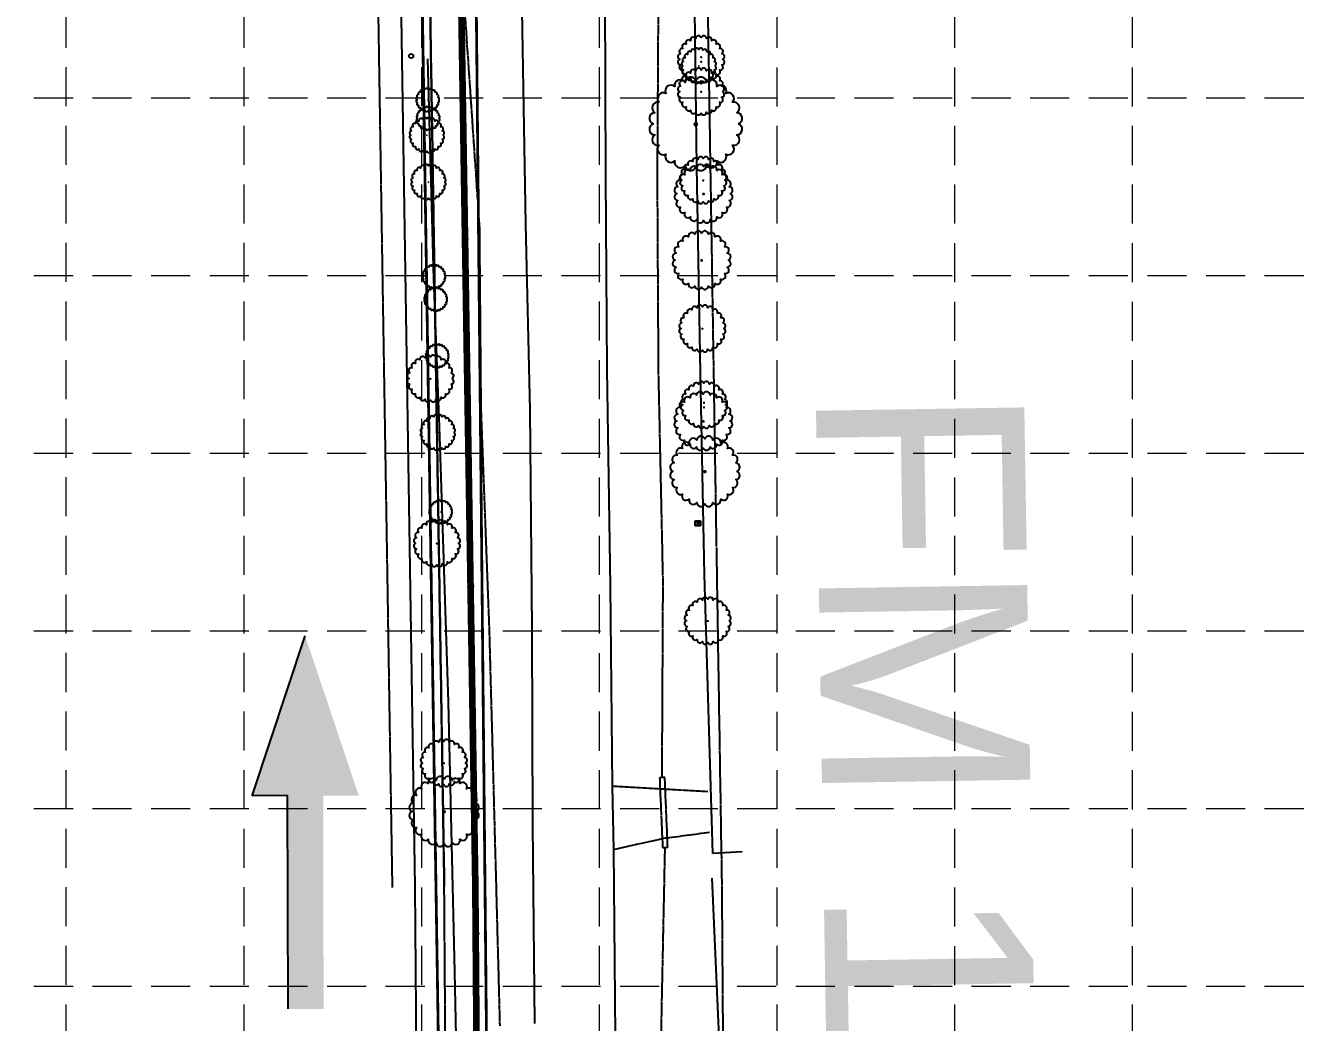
# Model space of a CAD drawing. Header units: inches. Extents: x 2600819 to 2602871, y 7032016 to 7035296.
# Drawn here: x 2601730.6 to 2602100, y 7033799.1 to 7034086.2 of the extents above; entities that cross this region are included whole.
import ezdxf

# ---------------------------------------------------------------- set-up
doc = ezdxf.new("R2010")
doc.units = ezdxf.units.IN
doc.header["$MEASUREMENT"] = 0
for name, pattern in [('CREEK', [1.2, 1, -0.05, 0, -0.05, 0, -0.05, 0, -0.05]), ('DASHED', [0.8, 0.75, -0.05]), ('HIDDEN', [0.375, 0.25, -0.125]), ('PHANTOM', [2.1, 1.75, -0.05, 0.1, -0.05, 0.1, -0.05])]:
    doc.linetypes.add(name, pattern=pattern)
for name, color, linetype in [('ARROWS', 252, 'Continuous'), ('CREEK', 170, 'CREEK'), ('EASPH-PVMT', 7, 'Continuous'), ('EESMT', 7, 'DASHED'), ('EPVMT', 8, 'DASHED'), ('ESS', 7, 'DASHED'), ('ETEL', 33, 'DASHED'), ('EWAT', 150, 'DASHED'), ('FENCE', 242, 'DASHED'), ('FTB', 202, 'DASHED'), ('GRID', 254, 'HIDDEN'), ('LIMITS OF DISTURBANCE', 1, 'HIDDEN'), ('PWAT', 4, 'Continuous'), ('ROW', 252, 'PHANTOM'), ('SILT FENCE', 200, 'Continuous'), ('TREE', 250, 'Continuous'), ('TREET', 250, 'Continuous'), ('TREETXT', 7, 'Continuous')]:
    doc.layers.add(name, color=color, linetype=linetype)
doc.styles.get("Standard").update_dxf_attribs({"font": 'ARIAL.TTF'})
doc.styles.add('UTIL', font='romans.shx', dxfattribs={"width": 0.9})
doc.linetypes.add('8IN-W', pattern='A,0.8,-0.05,0.8,-0.05,0.8,-0.125,["8%%34 W",UTIL,S=0.08,R=0,X=-0.1,Y=-0.04],-0.22', length=2.845)
doc.linetypes.add('ASPH-E', pattern='A,0.45,-0.05,0.9,[138,ltypeshp.shx,S=0.013,R=0,X=0,Y=0],0.45', length=1.85)
doc.linetypes.add('ASPH-E2', pattern='A,0.45,-0.05,0.9,[138,ltypeshp.shx,S=-0.013,R=0,X=0,Y=0],0.45', length=1.85)
doc.linetypes.add('BARBWIRE_1', pattern='A,1,-0.1,["X",Standard,S=0.075,R=0,X=-0.025,Y=-0.0375],-0.1', length=1.2)
doc.linetypes.add('SLOPE', pattern='A,0.65,-0.05,0.65,[139,ltypeshp.shx,S=0.025,R=0,X=0,Y=0],0.025', length=1.375)

# ---------------------------------------------------------------- blocks, each defined once
blk = doc.blocks.new('treet')
at = {"layer": 'TREET', "const_width": 0.5}
blk.add_lwpolyline([(-0.25, 0, 1), (0.25, 0, 1)], format="xyb", close=True, dxfattribs=at)
blk = doc.blocks.new('A$C33723172')
at = {"layer": 'ARROWS', "color": 7}
for p, q in [((11.144, 24.495), (5.455, 10.227)), ((5.455, 10.227), (7.833, 9.279)), ((7.833, 9.279), (0, 0))]:
    blk.add_line(p, q, dxfattribs=at)
for points in [[(11.144, 24.495), (8.766, 25.443), (5.455, 10.227), (3.077, 11.175)], [(0.699, 12.123), (7.833, 9.279), (0, 0), (7.833, 9.279)]]:
    blk.add_solid(points, dxfattribs=at)

msp = doc.modelspace()

# ---------------------------------------------------------------- linework, layer by layer
at = {"color": 4}
for p, q in [((2601858.17, 7034024.61), (2601856.17, 7034024.57)), ((2601859.78, 7033924.62), (2601857.78, 7033924.59)), ((2601861.26, 7033824.62), (2601859.26, 7033824.61))]:
    msp.add_line(p, q, dxfattribs=at)
at = {"layer": 'CREEK'}
for p, q in [((2601912.56, 7034042.9), (2601912.88, 7034096.63)), ((2601857.01, 7034090.62), (2601861.26, 7034028.3)), ((2601912.87, 7033986.8), (2601912.56, 7034042.9)), ((2601861.26, 7034028.3), (2601861.69, 7033976)), ((2601914.18, 7033926.19), (2601912.87, 7033986.8)), ((2601861.69, 7033976), (2601864.1, 7033911.71)), ((2601913.89, 7033870.2), (2601914.18, 7033926.19)), ((2601864.1, 7033911.71), (2601865.58, 7033856.86)), ((2601913.91, 7033869.6), (2601913.89, 7033870.2)), ((2601865.58, 7033856.86), (2601867.14, 7033797.94)), ((2601913.64, 7033795.24), (2601914.75, 7033849.06)), ((2601914.75, 7033849.06), (2601914.74, 7033849.47))]:
    msp.add_line(p, q, dxfattribs=at)
at = {"layer": 'EASPH-PVMT', "linetype": 'ASPH-E'}
for p, q in [((2601897.72, 7034042.88), (2601897.52, 7034097.53)), ((2601898.09, 7033987.15), (2601897.72, 7034042.88)), ((2601899.04, 7033924.79), (2601898.09, 7033987.15)), ((2601899.64, 7033867.08), (2601899.04, 7033924.79)), ((2601899.99, 7033848.91), (2601899.64, 7033867.08)), ((2601900.5, 7033795.19), (2601899.99, 7033848.91))]:
    msp.add_line(p, q, dxfattribs=at)
at = {"layer": 'EASPH-PVMT', "linetype": 'ASPH-E2'}
for p, q in [((2601874.69, 7034029.05), (2601873.59, 7034090.55)), ((2601875.89, 7033975.45), (2601874.69, 7034029.05)), ((2601876.5, 7033912.45), (2601875.89, 7033975.45)), ((2601876.63, 7033855.9), (2601876.5, 7033912.45)), ((2601877.27, 7033798.74), (2601876.63, 7033855.9))]:
    msp.add_line(p, q, dxfattribs=at)
at = {"layer": 'EESMT'}
msp.add_line((2601823.13, 7034649.78), (2601836.16, 7033837.98), dxfattribs=at)
msp.add_line((2601823.13, 7034649.78), (2601836.16, 7033837.98), dxfattribs=at)
at = {"layer": 'EPVMT', "color": 7}
for p, q in [((2601927.06, 7033865.5), (2601899.64, 7033867.08)), ((2601914.26, 7033852.11), (2601927.51, 7033853.87)), ((2601899.99, 7033848.91), (2601914.26, 7033852.11))]:
    msp.add_line(p, q, dxfattribs=at)
at = {"layer": 'ESS', "color": 5}
for p, q in [((2601914.66, 7033869.64), (2601913.16, 7033869.57)), ((2601913.16, 7033869.57), (2601914.02, 7033849.44)), ((2601913.16, 7033869.57), (2601913.16, 7033869.57)), ((2601915.52, 7033849.51), (2601914.66, 7033869.64)), ((2601914.02, 7033849.44), (2601915.52, 7033849.51))]:
    msp.add_line(p, q, dxfattribs=at)
at = {"layer": 'ETEL', "color": 252}
for p, q in [((2601923.42, 7033943.61, 540.84), (2601924.92, 7033942.11, 540.84)), ((2601924.92, 7033943.61, 540.84), (2601923.42, 7033942.11, 540.84))]:
    msp.add_line(p, q, dxfattribs=at)
at = {"layer": 'ETEL', "color": 252, "elevation": 540.84}
msp.add_lwpolyline([(2601923.42, 7033943.61), (2601924.92, 7033943.61), (2601924.92, 7033942.11), (2601923.42, 7033942.11)], close=True, dxfattribs=at)
at = {"layer": 'ETEL', "color": 252}
msp.add_point((2601924.17, 7033942.86), dxfattribs=at)
at = {"layer": 'EWAT', "color": 145, "linetype": '8IN-W'}
for p, q in [((2601842.82, 7033838.12), (2601829.79, 7034649.88)), ((2601849.2, 7032947.38), (2601842.82, 7033838.12))]:
    msp.add_line(p, q, dxfattribs=at)
at = {"layer": 'EWAT', "color": 145}
msp.add_circle((2601841.62, 7034077.47, 536.77), 0.625, dxfattribs=at)
at = {"layer": 'FENCE', "color": 252, "linetype": 'BARBWIRE_1'}
for p, q in [((2601923.85, 7034045.62), (2601923.29, 7034090.65)), ((2601846.34, 7034076.7), (2601848.01, 7034013.16)), ((2601924.91, 7033986.16), (2601923.85, 7034045.62)), ((2601848.01, 7034013.16), (2601849.71, 7033970.77)), ((2601926.06, 7033928.03), (2601924.91, 7033986.16)), ((2601849.71, 7033970.77), (2601852.29, 7033891.32)), ((2601928.54, 7033847.71), (2601926.06, 7033928.03)), ((2601852.29, 7033891.32), (2601854.1, 7033813.6)), ((2601936.92, 7033848.25), (2601928.54, 7033847.71)), ((2601854.1, 7033813.6), (2601855.26, 7033757.49))]:
    msp.add_line(p, q, dxfattribs=at)
at = {"layer": 'FTB', "color": 252, "linetype": 'SLOPE'}
msp.add_line((2601930.34, 7033794.79), (2601928.31, 7033840.6), dxfattribs=at)
at = {"layer": 'GRID', "color": 252, "linetype": 'HIDDEN', "lineweight": 0, "ltscale": 45}
for p, q in [((2601742.32, 7032274.25), (2601742.32, 7035242.37)), ((2601793.49, 7032274.24), (2601793.49, 7035242.37)), ((2601844.66, 7032274.23), (2601844.66, 7035242.37)), ((2601895.84, 7032274.22), (2601895.84, 7035242.37)), ((2601947.01, 7032274.21), (2601947.01, 7035242.37)), ((2601998.18, 7032274.2), (2601998.18, 7035242.37)), ((2602049.35, 7032274.2), (2602049.35, 7035242.37)), ((2600872.39, 7034065.4), (2602816.94, 7034065.4)), ((2600872.39, 7034014.23), (2602816.94, 7034014.23)), ((2600872.39, 7033963.06), (2602816.94, 7033963.06)), ((2600872.39, 7033911.89), (2602816.94, 7033911.89)), ((2600872.39, 7033860.71), (2602816.94, 7033860.71)), ((2600872.39, 7033809.54), (2602816.94, 7033809.54))]:
    msp.add_line(p, q, dxfattribs=at)
at = {"layer": 'LIMITS OF DISTURBANCE', "ltscale": 30, "const_width": 0.8}
msp.add_lwpolyline([(2602098.87, 7035178.16), (2602085.87, 7035188.41), (2601954.01, 7035017.31, 0.117166), (2601835.45, 7034698.63), (2601864.72, 7032807.92, -0.205334), (2601732.08, 7032479.82), (2601736.56, 7032472.86), (2601761.9, 7032500.44, 0.078199), (2601787.5, 7032530.25), (2601853.11, 7032486.78), (2601920.2, 7032504.17), (2601917.62, 7032515.06), (2601850.32, 7032500), (2601792.72, 7032537.21), (2601794.71, 7032541.43, 0.131813), (2601873.12, 7032762.58), (2601872.61, 7032854.08), (2601854.56, 7034681.43, -0.16685), (2602023.18, 7035085.91)], format="xyb", close=True, dxfattribs=at)
at = {"layer": 'PWAT', "color": 4, "lineweight": 200}
for p, q in [((2601860.16, 7033838.33), (2601847.13, 7034650.16)), ((2601866.54, 7032947.52), (2601860.16, 7033838.33))]:
    msp.add_line(p, q, dxfattribs=at)
at = {"layer": 'ROW'}
for p, q in [((2601931.15, 7033839.5), (2601918.12, 7034651.3)), ((2601931.15, 7033839.5), (2601918.12, 7034651.3)), ((2601851.16, 7033838.22), (2601838.13, 7034650.02)), ((2601838.13, 7034650.02), (2601851.16, 7033838.22)), ((2601857.54, 7032947.45), (2601851.16, 7033838.22)), ((2601937.54, 7032948.08), (2601931.15, 7033839.5))]:
    msp.add_line(p, q, dxfattribs=at)
at = {"layer": 'TREE'}
for points, elevation in [([(2601931.26, 7034076.54, 0.836526), (2601931.05, 7034078.14, 0.836526), (2601930.43, 7034079.63, 0.836526), (2601929.45, 7034080.91, 0.836526), (2601928.17, 7034081.89, 0.836526), (2601926.68, 7034082.51, 0.832239), (2601925.14, 7034082.76, 0.832239), (2601923.59, 7034082.51, 0.836526), (2601922.1, 7034081.89, 0.836526), (2601920.82, 7034080.91, 0.836526), (2601919.84, 7034079.63, 0.836526), (2601919.22, 7034078.14, 0.836526), (2601919.01, 7034076.54, 0.836526), (2601919.22, 7034074.94, 0.836526), (2601919.84, 7034073.45, 0.836526), (2601920.82, 7034072.17, 0.836526), (2601922.1, 7034071.19, 0.836526), (2601923.59, 7034070.57, 0.832239), (2601925.14, 7034070.32, 0.832239), (2601926.68, 7034070.57, 0.836526), (2601928.17, 7034071.19, 0.836526), (2601929.45, 7034072.17, 0.836526), (2601930.43, 7034073.45, 0.836526), (2601931.05, 7034074.94, 0.836526)], 536.38), ([(2601929.07, 7034074.65, 0.836526), (2601928.91, 7034075.85, 0.836526), (2601928.45, 7034076.97, 0.836526), (2601927.71, 7034077.93, 0.836526), (2601926.75, 7034078.67, 0.836526), (2601925.63, 7034079.13, 0.832239), (2601924.47, 7034079.32, 0.832239), (2601923.32, 7034079.13, 0.836526), (2601922.2, 7034078.67, 0.836526), (2601921.24, 7034077.93, 0.836526), (2601920.5, 7034076.97, 0.836526), (2601920.04, 7034075.85, 0.836526), (2601919.88, 7034074.65, 0.836526), (2601920.04, 7034073.45, 0.836526), (2601920.5, 7034072.34, 0.836526), (2601921.24, 7034071.38, 0.836526), (2601922.2, 7034070.64, 0.836526), (2601923.32, 7034070.18, 0.832239), (2601924.47, 7034069.99, 0.832239), (2601925.63, 7034070.18, 0.836526), (2601926.75, 7034070.64, 0.836526), (2601927.71, 7034071.38, 0.836526), (2601928.45, 7034072.34, 0.836526), (2601928.91, 7034073.45, 0.836526)], 536.45), ([(2601935.84, 7034057.95, 0.836526), (2601935.42, 7034061.15, 0.836526), (2601934.18, 7034064.13, 0.836526), (2601932.22, 7034066.69, 0.836526), (2601929.66, 7034068.65, 0.836526), (2601926.68, 7034069.88, 0.832239), (2601923.59, 7034070.38, 0.832239), (2601920.5, 7034069.88, 0.836526), (2601917.52, 7034068.65, 0.836526), (2601914.96, 7034066.69, 0.836526), (2601912.99, 7034064.13, 0.836526), (2601911.76, 7034061.15, 0.836526), (2601911.34, 7034057.95, 0.836526), (2601911.76, 7034054.75, 0.836526), (2601912.99, 7034051.77, 0.836526), (2601914.96, 7034049.21, 0.836526), (2601917.52, 7034047.25, 0.836526), (2601920.5, 7034046.01, 0.832239), (2601923.59, 7034045.51, 0.832239), (2601926.68, 7034046.01, 0.836526), (2601929.66, 7034047.25, 0.836526), (2601932.22, 7034049.21, 0.836526), (2601934.18, 7034051.77, 0.836526), (2601935.42, 7034054.75, 0.836526)], 536.89), ([(2601931.24, 7034067.22, 0.836526), (2601931.03, 7034068.82, 0.836526), (2601930.41, 7034070.31, 0.836526), (2601929.43, 7034071.59, 0.836526), (2601928.15, 7034072.57, 0.836526), (2601926.66, 7034073.19, 0.832239), (2601925.12, 7034073.44, 0.832239), (2601923.57, 7034073.19, 0.836526), (2601922.08, 7034072.57, 0.836526), (2601920.8, 7034071.59, 0.836526), (2601919.82, 7034070.31, 0.836526), (2601919.2, 7034068.82, 0.836526), (2601918.99, 7034067.22, 0.836526), (2601919.2, 7034065.62, 0.836526), (2601919.82, 7034064.13, 0.836526), (2601920.8, 7034062.85, 0.836526), (2601922.08, 7034061.87, 0.836526), (2601923.57, 7034061.25, 0.832239), (2601925.12, 7034061, 0.832239), (2601926.66, 7034061.25, 0.836526), (2601928.15, 7034061.87, 0.836526), (2601929.43, 7034062.85, 0.836526), (2601930.41, 7034064.13, 0.836526), (2601931.03, 7034065.62, 0.836526)], 536.46), ([(2601849.45, 7034064.83, 0.836526), (2601849.34, 7034065.63, 0.836526), (2601849.03, 7034066.37, 0.836526), (2601848.54, 7034067.01, 0.836526), (2601847.9, 7034067.5, 0.836526), (2601847.16, 7034067.81, 0.832239), (2601846.39, 7034067.94, 0.832239), (2601845.61, 7034067.81, 0.836526), (2601844.87, 7034067.5, 0.836526), (2601844.23, 7034067.01, 0.836526), (2601843.74, 7034066.37, 0.836526), (2601843.43, 7034065.63, 0.836526), (2601843.32, 7034064.83, 0.836526), (2601843.43, 7034064.03, 0.836526), (2601843.74, 7034063.28, 0.836526), (2601844.23, 7034062.64, 0.836526), (2601844.87, 7034062.15, 0.836526), (2601845.61, 7034061.84, 0.832239), (2601846.39, 7034061.72, 0.832239), (2601847.16, 7034061.84, 0.836526), (2601847.9, 7034062.15, 0.836526), (2601848.54, 7034062.64, 0.836526), (2601849.03, 7034063.28, 0.836526), (2601849.34, 7034064.03, 0.836526)], 536.52), ([(2601850.74, 7034054.71, 0.836526), (2601850.58, 7034055.91, 0.836526), (2601850.12, 7034057.03, 0.836526), (2601849.39, 7034057.99, 0.836526), (2601848.43, 7034058.73, 0.836526), (2601847.31, 7034059.19, 0.832239), (2601846.15, 7034059.38, 0.832239), (2601844.99, 7034059.19, 0.836526), (2601843.87, 7034058.73, 0.836526), (2601842.91, 7034057.99, 0.836526), (2601842.18, 7034057.03, 0.836526), (2601841.71, 7034055.91, 0.836526), (2601841.56, 7034054.71, 0.836526), (2601841.71, 7034053.51, 0.836526), (2601842.18, 7034052.4, 0.836526), (2601842.91, 7034051.44, 0.836526), (2601843.87, 7034050.7, 0.836526), (2601844.99, 7034050.24, 0.832239), (2601846.15, 7034050.05, 0.832239), (2601847.31, 7034050.24, 0.836526), (2601848.43, 7034050.7, 0.836526), (2601849.39, 7034051.44, 0.836526), (2601850.12, 7034052.4, 0.836526), (2601850.58, 7034053.51, 0.836526)], 536.91), ([(2601849.56, 7034059.52, 0.836526), (2601849.46, 7034060.31, 0.836526), (2601849.15, 7034061.06, 0.836526), (2601848.66, 7034061.7, 0.836526), (2601848.02, 7034062.19, 0.836526), (2601847.27, 7034062.5, 0.832239), (2601846.5, 7034062.62, 0.832239), (2601845.73, 7034062.5, 0.836526), (2601844.98, 7034062.19, 0.836526), (2601844.34, 7034061.7, 0.836526), (2601843.85, 7034061.06, 0.836526), (2601843.54, 7034060.31, 0.836526), (2601843.44, 7034059.52, 0.836526), (2601843.54, 7034058.72, 0.836526), (2601843.85, 7034057.97, 0.836526), (2601844.34, 7034057.33, 0.836526), (2601844.98, 7034056.84, 0.836526), (2601845.73, 7034056.53, 0.832239), (2601846.5, 7034056.41, 0.832239), (2601847.27, 7034056.53, 0.836526), (2601848.02, 7034056.84, 0.836526), (2601848.66, 7034057.33, 0.836526), (2601849.15, 7034057.97, 0.836526), (2601849.46, 7034058.72, 0.836526)], 536.89), ([(2601851.19, 7034041.17, 0.836526), (2601851.04, 7034042.37, 0.836526), (2601850.57, 7034043.49, 0.836526), (2601849.84, 7034044.45, 0.836526), (2601848.88, 7034045.18, 0.836526), (2601847.76, 7034045.65, 0.832239), (2601846.6, 7034045.83, 0.832239), (2601845.44, 7034045.65, 0.836526), (2601844.32, 7034045.18, 0.836526), (2601843.36, 7034044.45, 0.836526), (2601842.63, 7034043.49, 0.836526), (2601842.16, 7034042.37, 0.836526), (2601842.01, 7034041.17, 0.836526), (2601842.16, 7034039.97, 0.836526), (2601842.63, 7034038.85, 0.836526), (2601843.36, 7034037.89, 0.836526), (2601844.32, 7034037.16, 0.836526), (2601845.44, 7034036.7, 0.832239), (2601846.6, 7034036.51, 0.832239), (2601847.76, 7034036.7, 0.836526), (2601848.88, 7034037.16, 0.836526), (2601849.84, 7034037.89, 0.836526), (2601850.57, 7034038.85, 0.836526), (2601851.04, 7034039.97, 0.836526)], 537.19), ([(2601933.48, 7034037.82, 0.836526), (2601933.22, 7034039.82, 0.836526), (2601932.45, 7034041.68, 0.836526), (2601931.22, 7034043.28, 0.836526), (2601929.62, 7034044.51, 0.836526), (2601927.76, 7034045.28, 0.832239), (2601925.82, 7034045.6, 0.832239), (2601923.89, 7034045.28, 0.836526), (2601922.03, 7034044.51, 0.836526), (2601920.43, 7034043.28, 0.836526), (2601919.2, 7034041.68, 0.836526), (2601918.43, 7034039.82, 0.836526), (2601918.17, 7034037.82, 0.836526), (2601918.43, 7034035.82, 0.836526), (2601919.2, 7034033.96, 0.836526), (2601920.43, 7034032.36, 0.836526), (2601922.03, 7034031.14, 0.836526), (2601923.89, 7034030.36, 0.832239), (2601925.82, 7034030.05, 0.832239), (2601927.76, 7034030.36, 0.836526), (2601929.62, 7034031.14, 0.836526), (2601931.22, 7034032.36, 0.836526), (2601932.45, 7034033.96, 0.836526), (2601933.22, 7034035.82, 0.836526)], 537.83), ([(2601931.85, 7034041.7, 0.836526), (2601931.64, 7034043.3, 0.836526), (2601931.03, 7034044.79, 0.836526), (2601930.04, 7034046.07, 0.836526), (2601928.76, 7034047.05, 0.836526), (2601927.27, 7034047.67, 0.832239), (2601925.73, 7034047.92, 0.832239), (2601924.18, 7034047.67, 0.836526), (2601922.69, 7034047.05, 0.836526), (2601921.41, 7034046.07, 0.836526), (2601920.43, 7034044.79, 0.836526), (2601919.81, 7034043.3, 0.836526), (2601919.6, 7034041.7, 0.836526), (2601919.81, 7034040.1, 0.836526), (2601920.43, 7034038.61, 0.836526), (2601921.41, 7034037.33, 0.836526), (2601922.69, 7034036.35, 0.836526), (2601924.18, 7034035.73, 0.832239), (2601925.73, 7034035.48, 0.832239), (2601927.27, 7034035.73, 0.836526), (2601928.76, 7034036.35, 0.836526), (2601930.04, 7034037.33, 0.836526), (2601931.03, 7034038.61, 0.836526), (2601931.64, 7034040.1, 0.836526)], 537.69), ([(2601932.93, 7034018.66, 0.836526), (2601932.67, 7034020.66, 0.836526), (2601931.9, 7034022.52, 0.836526), (2601930.67, 7034024.12, 0.836526), (2601929.07, 7034025.35, 0.836526), (2601927.21, 7034026.12, 0.832239), (2601925.28, 7034026.43, 0.832239), (2601923.35, 7034026.12, 0.836526), (2601921.48, 7034025.35, 0.836526), (2601919.88, 7034024.12, 0.836526), (2601918.66, 7034022.52, 0.836526), (2601917.89, 7034020.66, 0.836526), (2601917.62, 7034018.66, 0.836526), (2601917.89, 7034016.66, 0.836526), (2601918.66, 7034014.8, 0.836526), (2601919.88, 7034013.2, 0.836526), (2601921.48, 7034011.97, 0.836526), (2601923.35, 7034011.2, 0.832239), (2601925.28, 7034010.89, 0.832239), (2601927.21, 7034011.2, 0.836526), (2601929.07, 7034011.97, 0.836526), (2601930.67, 7034013.2, 0.836526), (2601931.9, 7034014.8, 0.836526), (2601932.67, 7034016.66, 0.836526)], 538.87), ([(2601851.26, 7034013.97, 0.836526), (2601851.16, 7034014.77, 0.836526), (2601850.85, 7034015.51, 0.836526), (2601850.36, 7034016.15, 0.836526), (2601849.72, 7034016.65, 0.836526), (2601848.97, 7034016.95, 0.832239), (2601848.2, 7034017.08, 0.832239), (2601847.43, 7034016.95, 0.836526), (2601846.68, 7034016.65, 0.836526), (2601846.04, 7034016.15, 0.836526), (2601845.55, 7034015.51, 0.836526), (2601845.24, 7034014.77, 0.836526), (2601845.14, 7034013.97, 0.836526), (2601845.24, 7034013.17, 0.836526), (2601845.55, 7034012.43, 0.836526), (2601846.04, 7034011.79, 0.836526), (2601846.68, 7034011.3, 0.836526), (2601847.43, 7034010.99, 0.832239), (2601848.2, 7034010.86, 0.832239), (2601848.97, 7034010.99, 0.836526), (2601849.72, 7034011.3, 0.836526), (2601850.36, 7034011.79, 0.836526), (2601850.85, 7034012.43, 0.836526), (2601851.16, 7034013.17, 0.836526)], 538.13), ([(2601851.75, 7034007.39, 0.836526), (2601851.65, 7034008.19, 0.836526), (2601851.34, 7034008.94, 0.836526), (2601850.85, 7034009.58, 0.836526), (2601850.21, 7034010.07, 0.836526), (2601849.46, 7034010.37, 0.832239), (2601848.69, 7034010.5, 0.832239), (2601847.92, 7034010.37, 0.836526), (2601847.17, 7034010.07, 0.836526), (2601846.53, 7034009.58, 0.836526), (2601846.04, 7034008.94, 0.836526), (2601845.73, 7034008.19, 0.836526), (2601845.63, 7034007.39, 0.836526), (2601845.73, 7034006.59, 0.836526), (2601846.04, 7034005.85, 0.836526), (2601846.53, 7034005.21, 0.836526), (2601847.17, 7034004.72, 0.836526), (2601847.92, 7034004.41, 0.832239), (2601848.69, 7034004.28, 0.832239), (2601849.46, 7034004.41, 0.836526), (2601850.21, 7034004.72, 0.836526), (2601850.85, 7034005.21, 0.836526), (2601851.34, 7034005.85, 0.836526), (2601851.65, 7034006.59, 0.836526)], 538.35), ([(2601931.61, 7033998.98, 0.836526), (2601931.4, 7034000.58, 0.836526), (2601930.78, 7034002.07, 0.836526), (2601929.8, 7034003.35, 0.836526), (2601928.52, 7034004.33, 0.836526), (2601927.03, 7034004.95, 0.832239), (2601925.49, 7034005.2, 0.832239), (2601923.94, 7034004.95, 0.836526), (2601922.45, 7034004.33, 0.836526), (2601921.17, 7034003.35, 0.836526), (2601920.19, 7034002.07, 0.836526), (2601919.57, 7034000.58, 0.836526), (2601919.36, 7033998.98, 0.836526), (2601919.57, 7033997.38, 0.836526), (2601920.19, 7033995.89, 0.836526), (2601921.17, 7033994.61, 0.836526), (2601922.45, 7033993.63, 0.836526), (2601923.94, 7033993.01, 0.832239), (2601925.49, 7033992.76, 0.832239), (2601927.03, 7033993.01, 0.836526), (2601928.52, 7033993.63, 0.836526), (2601929.8, 7033994.61, 0.836526), (2601930.78, 7033995.89, 0.836526), (2601931.4, 7033997.38, 0.836526)], 539.47), ([(2601852.2, 7033991.09, 0.836526), (2601852.1, 7033991.89, 0.836526), (2601851.79, 7033992.63, 0.836526), (2601851.3, 7033993.27, 0.836526), (2601850.66, 7033993.76, 0.836526), (2601849.91, 7033994.07, 0.832239), (2601849.14, 7033994.19, 0.832239), (2601848.37, 7033994.07, 0.836526), (2601847.62, 7033993.76, 0.836526), (2601846.98, 7033993.27, 0.836526), (2601846.49, 7033992.63, 0.836526), (2601846.18, 7033991.89, 0.836526), (2601846.08, 7033991.09, 0.836526), (2601846.18, 7033990.29, 0.836526), (2601846.49, 7033989.54, 0.836526), (2601846.98, 7033988.9, 0.836526), (2601847.62, 7033988.41, 0.836526), (2601848.37, 7033988.1, 0.832239), (2601849.14, 7033987.98, 0.832239), (2601849.91, 7033988.1, 0.836526), (2601850.66, 7033988.41, 0.836526), (2601851.3, 7033988.9, 0.836526), (2601851.79, 7033989.54, 0.836526), (2601852.1, 7033990.29, 0.836526)], 538.9), ([(2601853.31, 7033984.56, 0.836526), (2601853.1, 7033986.16, 0.836526), (2601852.49, 7033987.65, 0.836526), (2601851.5, 7033988.93, 0.836526), (2601850.23, 7033989.91, 0.836526), (2601848.74, 7033990.53, 0.832239), (2601847.19, 7033990.78, 0.832239), (2601845.64, 7033990.53, 0.836526), (2601844.15, 7033989.91, 0.836526), (2601842.87, 7033988.93, 0.836526), (2601841.89, 7033987.65, 0.836526), (2601841.27, 7033986.16, 0.836526), (2601841.06, 7033984.56, 0.836526), (2601841.27, 7033982.96, 0.836526), (2601841.89, 7033981.47, 0.836526), (2601842.87, 7033980.19, 0.836526), (2601844.15, 7033979.21, 0.836526), (2601845.64, 7033978.59, 0.832239), (2601847.19, 7033978.34, 0.832239), (2601848.74, 7033978.59, 0.836526), (2601850.23, 7033979.21, 0.836526), (2601851.5, 7033980.19, 0.836526), (2601852.49, 7033981.47, 0.836526), (2601853.1, 7033982.96, 0.836526)], 539.1), ([(2601932.07, 7033976.98, 0.836526), (2601931.86, 7033978.58, 0.836526), (2601931.24, 7033980.07, 0.836526), (2601930.26, 7033981.35, 0.836526), (2601928.98, 7033982.33, 0.836526), (2601927.49, 7033982.95, 0.832239), (2601925.95, 7033983.2, 0.832239), (2601924.4, 7033982.95, 0.836526), (2601922.91, 7033982.33, 0.836526), (2601921.63, 7033981.35, 0.836526), (2601920.65, 7033980.07, 0.836526), (2601920.03, 7033978.58, 0.836526), (2601919.82, 7033976.98, 0.836526), (2601920.03, 7033975.38, 0.836526), (2601920.65, 7033973.89, 0.836526), (2601921.63, 7033972.61, 0.836526), (2601922.91, 7033971.63, 0.836526), (2601924.4, 7033971.01, 0.832239), (2601925.95, 7033970.76, 0.832239), (2601927.49, 7033971.01, 0.836526), (2601928.98, 7033971.63, 0.836526), (2601930.26, 7033972.61, 0.836526), (2601931.24, 7033973.89, 0.836526), (2601931.86, 7033975.38, 0.836526)], 540.05), ([(2601933.41, 7033972.31, 0.836526), (2601933.15, 7033974.31, 0.836526), (2601932.38, 7033976.17, 0.836526), (2601931.15, 7033977.77, 0.836526), (2601929.55, 7033979, 0.836526), (2601927.69, 7033979.77, 0.832239), (2601925.76, 7033980.08, 0.832239), (2601923.83, 7033979.77, 0.836526), (2601921.96, 7033979, 0.836526), (2601920.36, 7033977.77, 0.836526), (2601919.14, 7033976.17, 0.836526), (2601918.37, 7033974.31, 0.836526), (2601918.1, 7033972.31, 0.836526), (2601918.37, 7033970.31, 0.836526), (2601919.14, 7033968.45, 0.836526), (2601920.36, 7033966.85, 0.836526), (2601921.96, 7033965.62, 0.836526), (2601923.83, 7033964.85, 0.832239), (2601925.76, 7033964.54, 0.832239), (2601927.69, 7033964.85, 0.836526), (2601929.55, 7033965.62, 0.836526), (2601931.15, 7033966.85, 0.836526), (2601932.38, 7033968.45, 0.836526), (2601933.15, 7033970.31, 0.836526)], 540.14), ([(2601853.9, 7033969.02, 0.836526), (2601853.74, 7033970.22, 0.836526), (2601853.28, 7033971.34, 0.836526), (2601852.54, 7033972.3, 0.836526), (2601851.58, 7033973.03, 0.836526), (2601850.47, 7033973.5, 0.832239), (2601849.31, 7033973.69, 0.832239), (2601848.15, 7033973.5, 0.836526), (2601847.03, 7033973.03, 0.836526), (2601846.07, 7033972.3, 0.836526), (2601845.33, 7033971.34, 0.836526), (2601844.87, 7033970.22, 0.836526), (2601844.71, 7033969.02, 0.836526), (2601844.87, 7033967.82, 0.836526), (2601845.33, 7033966.7, 0.836526), (2601846.07, 7033965.75, 0.836526), (2601847.03, 7033965.01, 0.836526), (2601848.15, 7033964.55, 0.832239), (2601849.31, 7033964.36, 0.832239), (2601850.47, 7033964.55, 0.836526), (2601851.58, 7033965.01, 0.836526), (2601852.54, 7033965.75, 0.836526), (2601853.28, 7033966.7, 0.836526), (2601853.74, 7033967.82, 0.836526)], 539.67), ([(2601935.39, 7033957.83, 0.836526), (2601935.08, 7033960.23, 0.836526), (2601934.15, 7033962.47, 0.836526), (2601932.68, 7033964.39, 0.836526), (2601930.76, 7033965.86, 0.836526), (2601928.52, 7033966.78, 0.832239), (2601926.2, 7033967.16, 0.832239), (2601923.89, 7033966.78, 0.836526), (2601921.65, 7033965.86, 0.836526), (2601919.73, 7033964.39, 0.836526), (2601918.26, 7033962.47, 0.836526), (2601917.33, 7033960.23, 0.836526), (2601917.02, 7033957.83, 0.836526), (2601917.33, 7033955.43, 0.836526), (2601918.26, 7033953.2, 0.836526), (2601919.73, 7033951.28, 0.836526), (2601921.65, 7033949.81, 0.836526), (2601923.89, 7033948.88, 0.832239), (2601926.2, 7033948.51, 0.832239), (2601928.52, 7033948.88, 0.836526), (2601930.76, 7033949.81, 0.836526), (2601932.68, 7033951.28, 0.836526), (2601934.15, 7033953.2, 0.836526), (2601935.08, 7033955.43, 0.836526)], 540.69), ([(2601853.18, 7033946.14, 0.836526), (2601853.07, 7033946.94, 0.836526), (2601852.77, 7033947.68, 0.836526), (2601852.27, 7033948.32, 0.836526), (2601851.63, 7033948.81, 0.836526), (2601850.89, 7033949.12, 0.832239), (2601850.12, 7033949.25, 0.832239), (2601849.34, 7033949.12, 0.836526), (2601848.6, 7033948.81, 0.836526), (2601847.96, 7033948.32, 0.836526), (2601847.47, 7033947.68, 0.836526), (2601847.16, 7033946.94, 0.836526), (2601847.05, 7033946.14, 0.836526), (2601847.16, 7033945.34, 0.836526), (2601847.47, 7033944.59, 0.836526), (2601847.96, 7033943.95, 0.836526), (2601848.6, 7033943.46, 0.836526), (2601849.34, 7033943.15, 0.832239), (2601850.12, 7033943.03, 0.832239), (2601850.89, 7033943.15, 0.836526), (2601851.63, 7033943.46, 0.836526), (2601852.27, 7033943.95, 0.836526), (2601852.77, 7033944.59, 0.836526), (2601853.07, 7033945.34, 0.836526)], 540.32), ([(2601855.17, 7033937.1, 0.836526), (2601854.96, 7033938.7, 0.836526), (2601854.34, 7033940.19, 0.836526), (2601853.36, 7033941.47, 0.836526), (2601852.08, 7033942.46, 0.836526), (2601850.59, 7033943.07, 0.832239), (2601849.04, 7033943.32, 0.832239), (2601847.5, 7033943.07, 0.836526), (2601846.01, 7033942.46, 0.836526), (2601844.73, 7033941.47, 0.836526), (2601843.75, 7033940.19, 0.836526), (2601843.13, 7033938.7, 0.836526), (2601842.92, 7033937.1, 0.836526), (2601843.13, 7033935.51, 0.836526), (2601843.75, 7033934.02, 0.836526), (2601844.73, 7033932.74, 0.836526), (2601846.01, 7033931.75, 0.836526), (2601847.5, 7033931.14, 0.832239), (2601849.04, 7033930.89, 0.832239), (2601850.59, 7033931.14, 0.836526), (2601852.08, 7033931.75, 0.836526), (2601853.36, 7033932.74, 0.836526), (2601854.34, 7033934.02, 0.836526), (2601854.96, 7033935.51, 0.836526)], 540.64), ([(2601933.16, 7033914.77, 0.836526), (2601932.94, 7033916.37, 0.836526), (2601932.33, 7033917.86, 0.836526), (2601931.35, 7033919.14, 0.836526), (2601930.07, 7033920.12, 0.836526), (2601928.58, 7033920.74, 0.832239), (2601927.03, 7033920.99, 0.832239), (2601925.48, 7033920.74, 0.836526), (2601923.99, 7033920.12, 0.836526), (2601922.71, 7033919.14, 0.836526), (2601921.73, 7033917.86, 0.836526), (2601921.12, 7033916.37, 0.836526), (2601920.91, 7033914.77, 0.836526), (2601921.12, 7033913.17, 0.836526), (2601921.73, 7033911.68, 0.836526), (2601922.71, 7033910.4, 0.836526), (2601923.99, 7033909.42, 0.836526), (2601925.48, 7033908.8, 0.832239), (2601927.03, 7033908.55, 0.832239), (2601928.58, 7033908.8, 0.836526), (2601930.07, 7033909.42, 0.836526), (2601931.35, 7033910.4, 0.836526), (2601932.33, 7033911.68, 0.836526), (2601932.94, 7033913.17, 0.836526)], 542.73), ([(2601857.17, 7033873.79, 0.836526), (2601856.96, 7033875.39, 0.836526), (2601856.34, 7033876.88, 0.836526), (2601855.36, 7033878.16, 0.836526), (2601854.08, 7033879.15, 0.836526), (2601852.59, 7033879.76, 0.832239), (2601851.05, 7033880.01, 0.832239), (2601849.5, 7033879.76, 0.836526), (2601848.01, 7033879.15, 0.836526), (2601846.73, 7033878.16, 0.836526), (2601845.75, 7033876.88, 0.836526), (2601845.13, 7033875.39, 0.836526), (2601844.92, 7033873.79, 0.836526), (2601845.13, 7033872.2, 0.836526), (2601845.75, 7033870.71, 0.836526), (2601846.73, 7033869.43, 0.836526), (2601848.01, 7033868.44, 0.836526), (2601849.5, 7033867.83, 0.832239), (2601851.05, 7033867.58, 0.832239), (2601852.59, 7033867.83, 0.836526), (2601854.08, 7033868.44, 0.836526), (2601855.36, 7033869.43, 0.836526), (2601856.34, 7033870.71, 0.836526), (2601856.96, 7033872.2, 0.836526)], 542.93), ([(2601860.31, 7033859.85, 0.836526), (2601859.99, 7033862.25, 0.836526), (2601859.07, 7033864.48, 0.836526), (2601857.59, 7033866.4, 0.836526), (2601855.68, 7033867.88, 0.836526), (2601853.44, 7033868.8, 0.832239), (2601851.12, 7033869.18, 0.832239), (2601848.8, 7033868.8, 0.836526), (2601846.57, 7033867.88, 0.836526), (2601844.65, 7033866.4, 0.836526), (2601843.18, 7033864.48, 0.836526), (2601842.25, 7033862.25, 0.836526), (2601841.93, 7033859.85, 0.836526), (2601842.25, 7033857.45, 0.836526), (2601843.18, 7033855.22, 0.836526), (2601844.65, 7033853.3, 0.836526), (2601846.57, 7033851.82, 0.836526), (2601848.8, 7033850.9, 0.832239), (2601851.12, 7033850.52, 0.832239), (2601853.44, 7033850.9, 0.836526), (2601855.68, 7033851.82, 0.836526), (2601857.59, 7033853.3, 0.836526), (2601859.07, 7033855.22, 0.836526), (2601859.99, 7033857.45, 0.836526)], 543.23)]:
    msp.add_lwpolyline(points, format="xyb", close=True, dxfattribs=dict(at, elevation=elevation))

# ---------------------------------------------------------------- block references
at = {"layer": 'SILT FENCE', "color": 0, "ltscale": 30, "xscale": 3.99999999912486, "yscale": 4, "zscale": 4, "rotation": 201.8498237540236}
msp.add_blockref('A$C33723172', (2601811.08, 7033910.48), dxfattribs=at)
at = {"layer": 'TREET'}
for p, xscale, yscale, zscale in [((2601924.47, 7034074.6, 536.45), 0.4997999998740852, 0.4998000003397465, 0.4998000000000502), ((2601925.12, 7034067.15, 536.46), 0.666399999987334, 0.6664000004529953, 0.6663999999999533), ((2601846.39, 7034064.79, 536.52), 0.3332000002264977, 0.3332000002264977, 0.3332000000000335), ((2601846.5, 7034059.48, 536.89), 0.3332000002264977, 0.3332000002264977, 0.3332000000000335), ((2601923.59, 7034057.8, 536.89), 1.332799999974668, 1.332799999974668, 1.33280000000002), ((2601846.15, 7034054.66, 536.91), 0.4997999998740852, 0.4998000003397465, 0.4998000000000502), ((2601846.6, 7034041.12, 537.19), 0.4997999998740852, 0.4998000003397465, 0.4998000000000502), ((2601925.73, 7034041.63, 537.69), 0.666399999987334, 0.6664000004529953, 0.6663999999999533), ((2601925.82, 7034037.73, 537.83), 0.8330000001005828, 0.8329999996349216, 0.83299999999997), ((2601925.28, 7034018.57, 538.87), 0.8330000001005828, 0.8329999996349216, 0.83299999999997), ((2601925.49, 7033998.91, 539.47), 0.666399999987334, 0.6664000004529953, 0.6663999999999533), ((2601847.19, 7033984.49, 539.1), 0.666399999987334, 0.6664000004529953, 0.6663999999999533), ((2601925.76, 7033972.22, 540.14), 0.8330000001005828, 0.8329999996349216, 0.83299999999997), ((2601849.31, 7033968.97, 539.67), 0.4997999998740852, 0.4998000003397465, 0.4998000000000502), ((2601926.2, 7033957.72, 540.69), 0.9996000002138317, 0.9995999997481704, 0.9995999999999867), ((2601850.12, 7033946.1, 540.32), 0.3332000002264977, 0.3332000002264977, 0.3332000000000335), ((2601849.04, 7033937.03, 540.64), 0.666399999987334, 0.6664000004529953, 0.6663999999999533), ((2601927.03, 7033914.7, 542.73), 0.666399999987334, 0.6664000004529953, 0.6663999999999533), ((2601851.05, 7033873.72, 542.93), 0.666399999987334, 0.6664000004529953, 0.6663999999999533), ((2601851.12, 7033859.74, 543.23), 0.9996000002138317, 0.9995999997481704, 0.9995999999999867)]:
    msp.add_blockref('treet', p, dxfattribs=dict(at, xscale=xscale, yscale=yscale, zscale=zscale))
for p, xscale, yscale, zscale, rotation in [((2601925.14, 7034077.14, 536.38), 0.6664000000407575, 0.6664000004529953, 0.6663999999999533, 191.7768489476939), ((2601925.14, 7034075.8, 536.38), 0.6664000000407575, 0.6664000004529953, 0.6663999999999533, 191.7768489476939), ((2601848.2, 7034014.27, 538.13), 0.3331999998874909, 0.3332000002264977, 0.3332000000000335, 191.7768490342532), ((2601848.2, 7034013.6, 538.13), 0.3331999998874909, 0.3332000002264977, 0.3332000000000335, 191.7768490342532), ((2601848.69, 7034007.69, 538.35), 0.3331999998874909, 0.3332000002264977, 0.3332000000000335, 191.7768490342532), ((2601848.69, 7034007.02, 538.35), 0.3331999998874909, 0.3332000002264977, 0.3332000000000335, 191.7768490342532), ((2601849.14, 7033991.38, 538.9), 0.3331999998874909, 0.3332000002264977, 0.3332000000000335, 191.7768490342532), ((2601849.14, 7033990.72, 538.9), 0.3331999998874909, 0.3332000002264977, 0.3332000000000335, 191.7768490342532), ((2601925.95, 7033977.58, 540.05), 0.6664000000407575, 0.6664000004529953, 0.6663999999999533, 191.7768489476939), ((2601925.95, 7033976.24, 540.05), 0.6664000000407575, 0.6664000004529953, 0.6663999999999533, 191.7768489476939)]:
    msp.add_blockref('treet', p, dxfattribs=dict(at, xscale=xscale, yscale=yscale, zscale=zscale, rotation=rotation))

# ---------------------------------------------------------------- texts
at = {"layer": 'TREETXT'}
msp.add_text('FM 1141', height=60, rotation=270.9241, dxfattribs=at).set_placement((2601958.09, 7033982.15, 17045.27))

doc.saveas('drawing.dxf')
